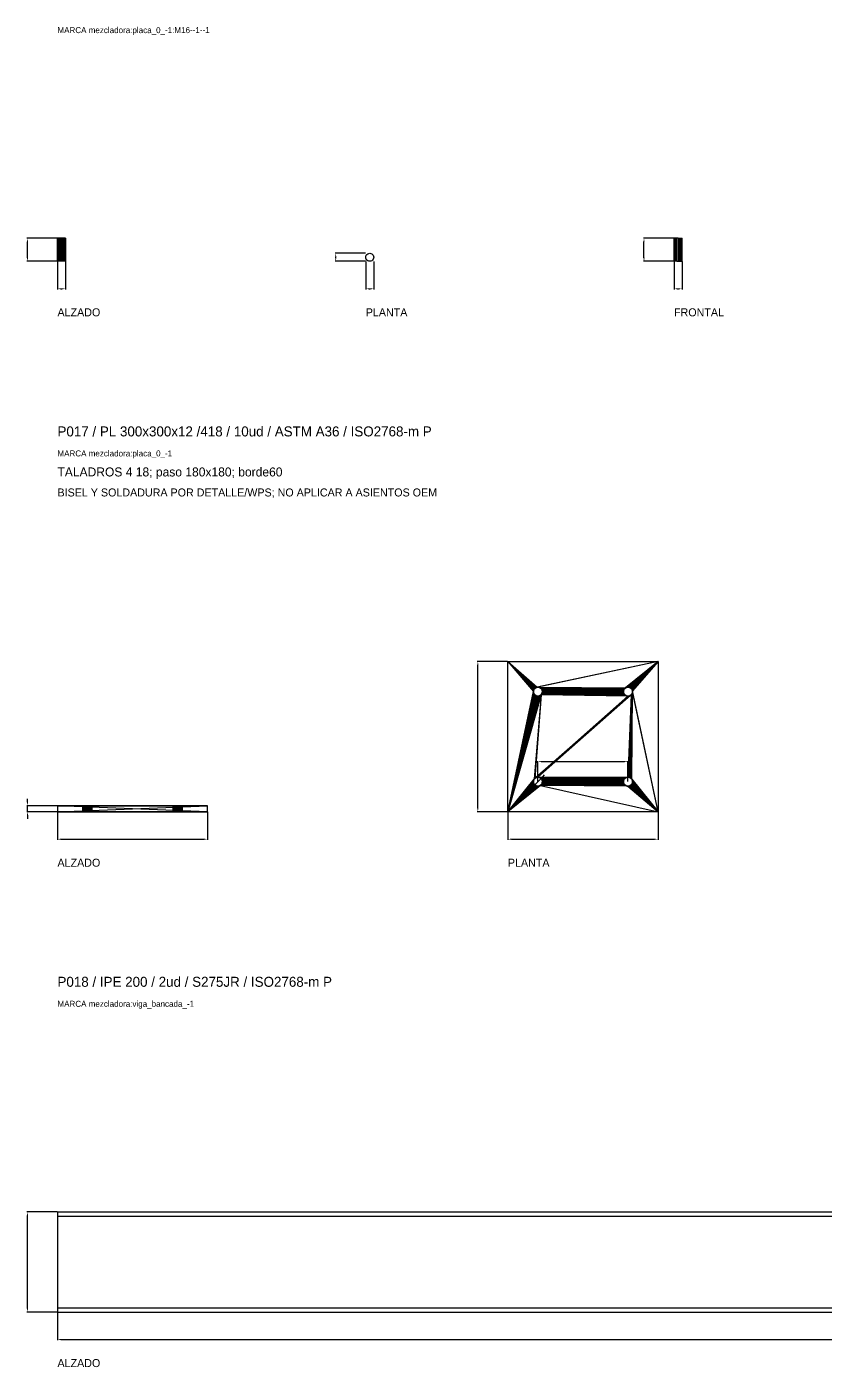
# Model space of a CAD drawing. Header units: millimetres. Extents: x -61 to 13940, y -87340 to 371.
# Drawn here: x -61 to 1534, y -23577 to -20898 of the extents above; entities that cross this region are included whole.
import ezdxf

# ---------------------------------------------------------------- set-up
doc = ezdxf.new("R2010")
doc.units = ezdxf.units.MM
for name, color, linetype in [('R18_COTAS_P', 1, 'Continuous'), ('R18_PIEZAS_P', 3, 'Continuous'), ('R18_TEXTOS', 7, 'Continuous')]:
    doc.layers.add(name, color=color, linetype=linetype)
doc.dimstyles.get("Standard").update_dxf_attribs({"dimtxt": 2.5, "dimasz": 2.5, "dimexe": 1.25, "dimexo": 0.625, "dimtad": 1, "dimcen": 2.5, "dimazin": 3, "dimtfac": 1, "dimtmove": 0, "dimatfit": 3, "dimarcsym": 0})

# ---------------------------------------------------------------- blocks, each defined once
blk = doc.blocks.new('*D95')
at = {"layer": 'Defpoints', "color": 0, "transparency": 16777216}
for p in [(0, -21367), (16, -21367), (16, -21422)]:
    blk.add_point(p, dxfattribs=at)
at = {"layer": 'R18_COTAS_P', "color": 0, "lineweight": -2, "transparency": 16777216}
for p, q in [((0, -21367.6), (0, -21423.2)), ((16, -21367.6), (16, -21423.2)), ((7, -21422), (9, -21422))]:
    blk.add_line(p, q, dxfattribs=at)
at = {"layer": 'R18_COTAS_P', "color": 0, "transparency": 16777216}
for points in [[(7, -21420.8), (7, -21423.1), (0, -21422)], [(9, -21420.8), (9, -21423.1), (16, -21422)]]:
    blk.add_solid(points, dxfattribs=at)
blk = doc.blocks.new('*D96')
at = {"layer": 'Defpoints', "color": 0, "transparency": 16777216}
for p in [(-60, -21321), (0, -21321), (0, -21367)]:
    blk.add_point(p, dxfattribs=at)
at = {"layer": 'R18_COTAS_P', "color": 0, "lineweight": -2, "transparency": 16777216}
for p, q in [((-0.6, -21321), (-61.3, -21321)), ((-60, -21360), (-60, -21328)), ((-0.6, -21367), (-61.3, -21367))]:
    blk.add_line(p, q, dxfattribs=at)
at = {"layer": 'R18_COTAS_P', "color": 0, "transparency": 16777216}
for points in [[(-61.2, -21328), (-58.8, -21328), (-60, -21321)], [(-61.2, -21360), (-58.8, -21360), (-60, -21367)]]:
    blk.add_solid(points, dxfattribs=at)
blk = doc.blocks.new('*D97')
at = {"layer": 'Defpoints', "color": 0, "transparency": 16777216}
for p in [(616, -21367), (632, -21367), (632, -21422)]:
    blk.add_point(p, dxfattribs=at)
at = {"layer": 'R18_COTAS_P', "color": 0, "lineweight": -2, "transparency": 16777216}
for p, q in [((616, -21367.6), (616, -21423.2)), ((632, -21367.6), (632, -21423.2)), ((623, -21422), (625, -21422))]:
    blk.add_line(p, q, dxfattribs=at)
at = {"layer": 'R18_COTAS_P', "color": 0, "transparency": 16777216}
for points in [[(623, -21420.8), (623, -21423.1), (616, -21422)], [(625, -21420.8), (625, -21423.1), (632, -21422)]]:
    blk.add_solid(points, dxfattribs=at)
blk = doc.blocks.new('*D98')
at = {"layer": 'Defpoints', "color": 0, "transparency": 16777216}
for p in [(556, -21351), (616, -21351), (616, -21367)]:
    blk.add_point(p, dxfattribs=at)
at = {"layer": 'R18_COTAS_P', "color": 0, "lineweight": -2, "transparency": 16777216}
for p, q in [((615.4, -21351), (554.8, -21351)), ((615.4, -21367), (554.8, -21367)), ((556, -21360), (556, -21358))]:
    blk.add_line(p, q, dxfattribs=at)
at = {"layer": 'R18_COTAS_P', "color": 0, "transparency": 16777216}
for points in [[(554.8, -21358), (557.2, -21358), (556, -21351)], [(554.8, -21360), (557.2, -21360), (556, -21367)]]:
    blk.add_solid(points, dxfattribs=at)
blk = doc.blocks.new('*D99')
at = {"layer": 'Defpoints', "color": 0, "transparency": 16777216}
for p in [(1232, -21367), (1248, -21367), (1248, -21422)]:
    blk.add_point(p, dxfattribs=at)
at = {"layer": 'R18_COTAS_P', "color": 0, "lineweight": -2, "transparency": 16777216}
for p, q in [((1232, -21367.6), (1232, -21423.2)), ((1248, -21367.6), (1248, -21423.2)), ((1239, -21422), (1241, -21422))]:
    blk.add_line(p, q, dxfattribs=at)
at = {"layer": 'R18_COTAS_P', "color": 0, "transparency": 16777216}
for points in [[(1239, -21420.8), (1239, -21423.1), (1232, -21422)], [(1241, -21420.8), (1241, -21423.1), (1248, -21422)]]:
    blk.add_solid(points, dxfattribs=at)
blk = doc.blocks.new('*D100')
at = {"layer": 'Defpoints', "color": 0, "transparency": 16777216}
for p in [(1172, -21321), (1232, -21321), (1232, -21367)]:
    blk.add_point(p, dxfattribs=at)
at = {"layer": 'R18_COTAS_P', "color": 0, "lineweight": -2, "transparency": 16777216}
for p, q in [((1231.4, -21321), (1170.8, -21321)), ((1172, -21360), (1172, -21328)), ((1231.4, -21367), (1170.8, -21367))]:
    blk.add_line(p, q, dxfattribs=at)
at = {"layer": 'R18_COTAS_P', "color": 0, "transparency": 16777216}
for points in [[(1170.8, -21328), (1173.2, -21328), (1172, -21321)], [(1170.8, -21360), (1173.2, -21360), (1172, -21367)]]:
    blk.add_solid(points, dxfattribs=at)
blk = doc.blocks.new('*D101')
at = {"layer": 'Defpoints', "color": 0, "transparency": 16777216}
for p in [(0, -22467), (300, -22467), (300, -22522)]:
    blk.add_point(p, dxfattribs=at)
at = {"layer": 'R18_COTAS_P', "color": 0, "lineweight": -2, "transparency": 16777216}
for p, q in [((0, -22467.6), (0, -22523.2)), ((300, -22467.6), (300, -22523.2)), ((7, -22522), (293, -22522))]:
    blk.add_line(p, q, dxfattribs=at)
at = {"layer": 'R18_COTAS_P', "color": 0, "transparency": 16777216}
for points in [[(7, -22520.8), (7, -22523.1), (0, -22522)], [(293, -22520.8), (293, -22523.1), (300, -22522)]]:
    blk.add_solid(points, dxfattribs=at)
blk = doc.blocks.new('*D102')
at = {"layer": 'Defpoints', "color": 0, "transparency": 16777216}
for p in [(-60, -22455), (0, -22455), (0, -22467)]:
    blk.add_point(p, dxfattribs=at)
at = {"layer": 'R18_COTAS_P', "color": 0, "lineweight": -2, "transparency": 16777216}
for p, q in [((-60, -22448), (-60, -22441)), ((-0.6, -22455), (-61.3, -22455)), ((-0.6, -22467), (-61.3, -22467)), ((-60, -22467), (-60, -22455)), ((-60, -22474), (-60, -22481))]:
    blk.add_line(p, q, dxfattribs=at)
at = {"layer": 'R18_COTAS_P', "color": 0, "transparency": 16777216}
for points in [[(-61.2, -22448), (-58.8, -22448), (-60, -22455)], [(-61.2, -22474), (-58.8, -22474), (-60, -22467)]]:
    blk.add_solid(points, dxfattribs=at)
blk = doc.blocks.new('*D103')
at = {"layer": 'Defpoints', "color": 0, "transparency": 16777216}
for p in [(900, -22467), (1200, -22467), (1200, -22522)]:
    blk.add_point(p, dxfattribs=at)
at = {"layer": 'R18_COTAS_P', "color": 0, "lineweight": -2, "transparency": 16777216}
for p, q in [((900, -22467.6), (900, -22523.2)), ((1200, -22467.6), (1200, -22523.2)), ((907, -22522), (1193, -22522))]:
    blk.add_line(p, q, dxfattribs=at)
at = {"layer": 'R18_COTAS_P', "color": 0, "transparency": 16777216}
for points in [[(907, -22520.8), (907, -22523.1), (900, -22522)], [(1193, -22520.8), (1193, -22523.1), (1200, -22522)]]:
    blk.add_solid(points, dxfattribs=at)
blk = doc.blocks.new('*D104')
at = {"layer": 'Defpoints', "color": 0, "transparency": 16777216}
for p in [(840, -22167), (900, -22167), (900, -22467)]:
    blk.add_point(p, dxfattribs=at)
at = {"layer": 'R18_COTAS_P', "color": 0, "lineweight": -2, "transparency": 16777216}
for p, q in [((899.4, -22167), (838.8, -22167)), ((840, -22460), (840, -22174)), ((899.4, -22467), (838.8, -22467))]:
    blk.add_line(p, q, dxfattribs=at)
at = {"layer": 'R18_COTAS_P', "color": 0, "transparency": 16777216}
for points in [[(838.8, -22174), (841.2, -22174), (840, -22167)], [(838.8, -22460), (841.2, -22460), (840, -22467)]]:
    blk.add_solid(points, dxfattribs=at)
blk = doc.blocks.new('*D107')
at = {"layer": 'Defpoints', "color": 0, "transparency": 16777216}
for p in [(953.6, -22413.3), (966.4, -22400.6)]:
    blk.add_point(p, dxfattribs=at)
at = {"layer": 'R18_COTAS_P', "color": 0, "lineweight": -2, "transparency": 16777216}
for p, q in [((969.9, -22397.1), (973.4, -22393.5)), ((946.6, -22420.4), (950.1, -22416.9)), ((966.4, -22400.6), (953.6, -22413.3))]:
    blk.add_line(p, q, dxfattribs=at)
at = {"layer": 'R18_COTAS_P', "color": 0, "transparency": 16777216}
for points in [[(949.5, -22416.3), (950.7, -22417.5), (953.6, -22413.3)], [(969.3, -22396.5), (970.5, -22397.7), (966.4, -22400.6)]]:
    blk.add_solid(points, dxfattribs=at)
blk = doc.blocks.new('*D108')
at = {"layer": 'Defpoints', "color": 0, "transparency": 16777216}
for p in [(1140, -22367), (960, -22407), (1140, -22407)]:
    blk.add_point(p, dxfattribs=at)
at = {"layer": 'R18_COTAS_P', "color": 0, "lineweight": -2, "transparency": 16777216}
for p, q in [((960, -22406.4), (960, -22365.7)), ((967, -22367), (1133, -22367)), ((1140, -22406.4), (1140, -22365.7))]:
    blk.add_line(p, q, dxfattribs=at)
at = {"layer": 'R18_COTAS_P', "color": 0, "transparency": 16777216}
for points in [[(967, -22365.8), (967, -22368.1), (960, -22367)], [(1133, -22365.8), (1133, -22368.1), (1140, -22367)]]:
    blk.add_solid(points, dxfattribs=at)
blk = doc.blocks.new('*D109')
at = {"layer": 'Defpoints', "color": 0, "transparency": 16777216}
for p in [(0, -23467), (6200, -23467), (6200, -23522)]:
    blk.add_point(p, dxfattribs=at)
at = {"layer": 'R18_COTAS_P', "color": 0, "lineweight": -2, "transparency": 16777216}
for p, q in [((0, -23467.6), (0, -23523.2)), ((6200, -23467.6), (6200, -23523.2)), ((7, -23522), (6193, -23522))]:
    blk.add_line(p, q, dxfattribs=at)
at = {"layer": 'R18_COTAS_P', "color": 0, "transparency": 16777216}
for points in [[(7, -23520.8), (7, -23523.1), (0, -23522)], [(6193, -23520.8), (6193, -23523.1), (6200, -23522)]]:
    blk.add_solid(points, dxfattribs=at)
blk = doc.blocks.new('*D110')
at = {"layer": 'Defpoints', "color": 0, "transparency": 16777216}
for p in [(-60, -23267), (0, -23267), (0, -23467)]:
    blk.add_point(p, dxfattribs=at)
at = {"layer": 'R18_COTAS_P', "color": 0, "lineweight": -2, "transparency": 16777216}
for p, q in [((-0.6, -23267), (-61.3, -23267)), ((-60, -23460), (-60, -23274)), ((-0.6, -23467), (-61.3, -23467))]:
    blk.add_line(p, q, dxfattribs=at)
at = {"layer": 'R18_COTAS_P', "color": 0, "transparency": 16777216}
for points in [[(-61.2, -23274), (-58.8, -23274), (-60, -23267)], [(-61.2, -23460), (-58.8, -23460), (-60, -23467)]]:
    blk.add_solid(points, dxfattribs=at)

msp = doc.modelspace()

# ---------------------------------------------------------------- linework, layer by layer
at = {"layer": 'R18_PIEZAS_P'}
for p, q in [((0.273, -21320.975), (0, -21320.975)), ((0, -21366.975), (0, -21320.975)), ((1.072, -21320.975), (0.273, -21320.975)), ((0.273, -21366.975), (0.273, -21320.975)), ((2.343, -21320.975), (1.072, -21320.975)), ((1.072, -21366.975), (1.072, -21320.975)), ((4, -21320.975), (2.343, -21320.975)), ((2.343, -21366.975), (2.343, -21320.975)), ((5.929, -21320.975), (4, -21320.975)), ((4, -21366.975), (4, -21320.975)), ((8, -21320.975), (5.929, -21320.975)), ((5.929, -21366.975), (5.929, -21320.975)), ((10.071, -21320.975), (8, -21320.975)), ((8, -21366.975), (8, -21320.975)), ((12, -21320.975), (10.071, -21320.975)), ((10.071, -21366.975), (10.071, -21320.975)), ((13.657, -21320.975), (12, -21320.975)), ((12, -21366.975), (12, -21320.975)), ((14.928, -21320.975), (13.657, -21320.975)), ((13.657, -21366.975), (13.657, -21320.975)), ((15.727, -21320.975), (14.928, -21320.975)), ((14.928, -21366.975), (14.928, -21320.975)), ((16, -21320.975), (15.727, -21320.975)), ((15.727, -21366.975), (15.727, -21320.975)), ((16, -21320.975), (16, -21366.975)), ((1232.273, -21320.975), (1232, -21320.975)), ((1232, -21366.975), (1232, -21320.975)), ((1233.072, -21320.975), (1232.273, -21320.975)), ((1232.273, -21366.975), (1232.273, -21320.975)), ((1234.343, -21320.975), (1233.072, -21320.975)), ((1233.072, -21366.975), (1233.072, -21320.975)), ((1236, -21320.975), (1234.343, -21320.975)), ((1234.343, -21366.975), (1234.343, -21320.975)), ((1237.929, -21320.975), (1236, -21320.975)), ((1236, -21366.975), (1236, -21320.975)), ((1240, -21320.975), (1237.929, -21320.975)), ((1237.929, -21366.975), (1237.929, -21320.975)), ((1240, -21320.975), (1242.071, -21320.975)), ((1240, -21320.975), (1240, -21366.975)), ((1242.071, -21320.975), (1244, -21320.975)), ((1242.071, -21366.975), (1242.071, -21320.975)), ((1244, -21320.975), (1245.657, -21320.975)), ((1244, -21366.975), (1244, -21320.975)), ((1245.657, -21320.975), (1246.928, -21320.975)), ((1245.657, -21366.975), (1245.657, -21320.975)), ((1246.928, -21320.975), (1247.727, -21320.975)), ((1246.928, -21366.975), (1246.928, -21320.975)), ((1247.727, -21320.975), (1248, -21320.975)), ((1247.727, -21366.975), (1247.727, -21320.975)), ((1248, -21366.975), (1248, -21320.975)), ((0.273, -21366.975), (0, -21366.975)), ((1.072, -21366.975), (0.273, -21366.975)), ((2.343, -21366.975), (1.072, -21366.975)), ((4, -21366.975), (2.343, -21366.975)), ((5.929, -21366.975), (4, -21366.975)), ((8, -21366.975), (5.929, -21366.975)), ((10.071, -21366.975), (8, -21366.975)), ((12, -21366.975), (10.071, -21366.975)), ((13.657, -21366.975), (12, -21366.975)), ((14.928, -21366.975), (13.657, -21366.975)), ((15.727, -21366.975), (14.928, -21366.975)), ((15.727, -21366.975), (16, -21366.975)), ((616, -21358.975), (616.273, -21356.904)), ((616.273, -21361.046), (616, -21358.975)), ((616.273, -21356.904), (617.072, -21354.975)), ((617.072, -21362.975), (616.273, -21361.046)), ((617.072, -21354.975), (618.343, -21353.318)), ((618.343, -21364.632), (617.072, -21362.975)), ((618.343, -21353.318), (620, -21352.047)), ((620, -21365.903), (618.343, -21364.632)), ((620, -21352.047), (621.929, -21351.248)), ((621.929, -21366.702), (620, -21365.903)), ((621.929, -21351.248), (624, -21350.975)), ((624, -21366.975), (621.929, -21366.702)), ((624, -21350.975), (626.071, -21351.248)), ((626.071, -21366.702), (624, -21366.975)), ((626.071, -21351.248), (628, -21352.047)), ((628, -21365.903), (626.071, -21366.702)), ((628, -21352.047), (629.657, -21353.318)), ((629.657, -21364.632), (628, -21365.903)), ((629.657, -21353.318), (630.928, -21354.975)), ((630.928, -21362.975), (629.657, -21364.632)), ((630.928, -21354.975), (631.727, -21356.904)), ((631.727, -21361.046), (630.928, -21362.975)), ((631.727, -21356.904), (632, -21358.975)), ((632, -21358.975), (631.727, -21361.046)), ((1232.273, -21366.975), (1232, -21366.975)), ((1233.072, -21366.975), (1232.273, -21366.975)), ((1234.343, -21366.975), (1233.072, -21366.975)), ((1236, -21366.975), (1234.343, -21366.975)), ((1237.929, -21366.975), (1236, -21366.975)), ((1237.929, -21366.975), (1240, -21366.975)), ((1240, -21366.975), (1242.071, -21366.975)), ((1242.071, -21366.975), (1244, -21366.975)), ((1244, -21366.975), (1245.657, -21366.975)), ((1245.657, -21366.975), (1246.928, -21366.975)), ((1246.928, -21366.975), (1247.727, -21366.975)), ((1247.727, -21366.975), (1248, -21366.975)), ((900, -22466.975), (900, -22166.975)), ((900, -22166.975), (951, -22226.975)), ((900, -22166.975), (951.173, -22225.219)), ((900, -22166.975), (951.685, -22223.531)), ((900, -22166.975), (952.517, -22221.975)), ((900, -22166.975), (953.636, -22220.611)), ((900, -22166.975), (955, -22219.492)), ((900, -22166.975), (956.556, -22218.66)), ((900, -22166.975), (958.244, -22218.148)), ((900, -22166.975), (1200, -22166.975)), ((1200, -22166.975), (958.244, -22218.148)), ((1200, -22166.975), (960, -22217.975)), ((1200, -22166.975), (1135, -22219.492)), ((1200, -22166.975), (1136.556, -22218.66)), ((1200, -22166.975), (1138.244, -22218.148)), ((1200, -22166.975), (1140, -22217.975)), ((1200, -22166.975), (1141.756, -22218.148)), ((1200, -22166.975), (1143.444, -22218.66)), ((1200, -22166.975), (1145, -22219.492)), ((1200, -22166.975), (1146.364, -22220.611)), ((1200, -22166.975), (1147.483, -22221.975)), ((1200, -22166.975), (1148.315, -22223.531)), ((1200, -22166.975), (1148.827, -22225.219)), ((1200, -22166.975), (1200, -22466.975)), ((900, -22466.975), (951, -22226.975)), ((951.173, -22228.731), (900, -22466.975)), ((951.685, -22230.419), (900, -22466.975)), ((952.517, -22231.975), (900, -22466.975)), ((953.636, -22233.339), (900, -22466.975)), ((966.364, -22233.339), (900, -22466.975)), ((955, -22234.458), (900, -22466.975)), ((965, -22234.458), (900, -22466.975)), ((951.173, -22225.219), (951, -22226.975)), ((951, -22226.975), (951.173, -22228.731)), ((951.685, -22223.531), (951.173, -22225.219)), ((951.173, -22228.731), (951.685, -22230.419)), ((952.517, -22221.975), (951.685, -22223.531)), ((951.685, -22230.419), (952.517, -22231.975)), ((953.636, -22220.611), (952.517, -22221.975)), ((952.517, -22231.975), (953.636, -22233.339)), ((966.364, -22233.339), (952.517, -22401.975)), ((955, -22219.492), (953.636, -22220.611)), ((953.636, -22233.339), (955, -22234.458)), ((966.364, -22233.339), (953.636, -22400.611)), ((1146.364, -22233.339), (953.636, -22400.611)), ((1145, -22234.458), (953.636, -22400.611)), ((956.556, -22218.66), (955, -22219.492)), ((1146.364, -22233.339), (955, -22399.492)), ((955, -22234.458), (956.556, -22235.29)), ((958.244, -22218.148), (956.556, -22218.66)), ((1146.364, -22233.339), (956.556, -22398.66)), ((960, -22217.975), (958.244, -22218.148)), ((1146.364, -22233.339), (958.244, -22398.148)), ((961.756, -22218.148), (960, -22217.975)), ((960, -22217.975), (1131.173, -22225.219)), ((960, -22217.975), (1131.685, -22223.531)), ((960, -22217.975), (1132.517, -22221.975)), ((960, -22217.975), (1133.636, -22220.611)), ((960, -22217.975), (1135, -22219.492)), ((1146.364, -22233.339), (960, -22397.975)), ((963.444, -22218.66), (961.756, -22218.148)), ((961.756, -22218.148), (1131.173, -22225.219)), ((965, -22219.492), (963.444, -22218.66)), ((963.444, -22218.66), (1131.173, -22225.219)), ((963.444, -22235.29), (965, -22234.458)), ((966.364, -22220.611), (965, -22219.492)), ((965, -22219.492), (1131.173, -22225.219)), ((965, -22234.458), (966.364, -22233.339)), ((967.483, -22221.975), (966.364, -22220.611)), ((966.364, -22220.611), (1131.173, -22225.219)), ((966.364, -22233.339), (967.483, -22231.975)), ((1140, -22235.975), (966.364, -22233.339)), ((968.315, -22223.531), (967.483, -22221.975)), ((967.483, -22221.975), (1131.173, -22225.219)), ((967.483, -22231.975), (968.315, -22230.419)), ((1140, -22235.975), (967.483, -22231.975)), ((968.827, -22225.219), (968.315, -22223.531)), ((968.315, -22223.531), (1131.173, -22225.219)), ((968.315, -22230.419), (968.827, -22228.731)), ((1140, -22235.975), (968.315, -22230.419)), ((969, -22226.975), (968.827, -22225.219)), ((968.827, -22225.219), (1131.173, -22225.219)), ((968.827, -22228.731), (969, -22226.975)), ((1140, -22235.975), (968.827, -22228.731)), ((969, -22226.975), (1131.173, -22225.219)), ((1131, -22226.975), (969, -22226.975)), ((1131.173, -22228.731), (969, -22226.975)), ((1131.685, -22230.419), (969, -22226.975)), ((1132.517, -22231.975), (969, -22226.975)), ((1133.636, -22233.339), (969, -22226.975)), ((1135, -22234.458), (969, -22226.975)), ((1136.556, -22235.29), (969, -22226.975)), ((1138.244, -22235.802), (969, -22226.975)), ((1140, -22235.975), (969, -22226.975)), ((1131.173, -22225.219), (1131, -22226.975)), ((1131, -22226.975), (1131.173, -22228.731)), ((1131.685, -22223.531), (1131.173, -22225.219)), ((1131.173, -22228.731), (1131.685, -22230.419)), ((1132.517, -22221.975), (1131.685, -22223.531)), ((1131.685, -22230.419), (1132.517, -22231.975)), ((1133.636, -22220.611), (1132.517, -22221.975)), ((1132.517, -22231.975), (1133.636, -22233.339)), ((1135, -22219.492), (1133.636, -22220.611)), ((1133.636, -22233.339), (1135, -22234.458)), ((1136.556, -22218.66), (1135, -22219.492)), ((1135, -22234.458), (1136.556, -22235.29)), ((1138.244, -22218.148), (1136.556, -22218.66)), ((1140, -22217.975), (1138.244, -22218.148)), ((1141.756, -22218.148), (1140, -22217.975)), ((1149, -22226.975), (1140, -22397.975)), ((1148.827, -22228.731), (1140, -22397.975)), ((1148.315, -22230.419), (1140, -22397.975)), ((1147.483, -22231.975), (1140, -22397.975)), ((1146.364, -22233.339), (1140, -22397.975)), ((1143.444, -22218.66), (1141.756, -22218.148)), ((1149, -22226.975), (1141.756, -22398.148)), ((1145, -22219.492), (1143.444, -22218.66)), ((1143.444, -22398.66), (1149, -22226.975)), ((1143.444, -22235.29), (1145, -22234.458)), ((1146.364, -22220.611), (1145, -22219.492)), ((1145, -22399.492), (1149, -22226.975)), ((1145, -22234.458), (1146.364, -22233.339)), ((1147.483, -22221.975), (1146.364, -22220.611)), ((1146.364, -22400.611), (1149, -22226.975)), ((1146.364, -22233.339), (1147.483, -22231.975)), ((1148.315, -22223.531), (1147.483, -22221.975)), ((1147.483, -22401.975), (1149, -22226.975)), ((1147.483, -22231.975), (1148.315, -22230.419)), ((1148.827, -22225.219), (1148.315, -22223.531)), ((1148.315, -22230.419), (1148.827, -22228.731)), ((1200, -22466.975), (1148.827, -22225.219)), ((1149, -22226.975), (1148.827, -22225.219)), ((1148.827, -22228.731), (1149, -22226.975)), ((1200, -22466.975), (1149, -22226.975)), ((956.556, -22235.29), (900, -22466.975)), ((963.444, -22235.29), (900, -22466.975)), ((958.244, -22235.802), (900, -22466.975)), ((961.756, -22235.802), (900, -22466.975)), ((960, -22235.975), (900, -22466.975)), ((1143.444, -22235.29), (953.636, -22400.611)), ((1141.756, -22235.802), (953.636, -22400.611)), ((1140, -22235.975), (953.636, -22400.611)), ((956.556, -22235.29), (958.244, -22235.802)), ((958.244, -22235.802), (960, -22235.975)), ((960, -22235.975), (961.756, -22235.802)), ((961.756, -22235.802), (963.444, -22235.29)), ((1136.556, -22235.29), (1138.244, -22235.802)), ((1138.244, -22235.802), (1140, -22235.975)), ((1140, -22235.975), (1141.756, -22235.802)), ((1141.756, -22235.802), (1143.444, -22235.29)), ((900, -22466.975), (952.517, -22401.975)), ((900, -22466.975), (951.685, -22403.531)), ((900, -22466.975), (951.173, -22405.219)), ((951, -22406.975), (900, -22466.975)), ((951.173, -22408.731), (900, -22466.975)), ((951.685, -22410.419), (900, -22466.975)), ((952.517, -22411.975), (900, -22466.975)), ((953.636, -22413.339), (900, -22466.975)), ((955, -22414.458), (900, -22466.975)), ((965, -22414.458), (900, -22466.975)), ((956.556, -22415.29), (900, -22466.975)), ((963.444, -22415.29), (900, -22466.975)), ((958.244, -22415.802), (900, -22466.975)), ((961.756, -22415.802), (900, -22466.975)), ((960, -22415.975), (900, -22466.975)), ((951.173, -22405.219), (951, -22406.975)), ((951, -22406.975), (951.173, -22408.731)), ((951.685, -22403.531), (951.173, -22405.219)), ((951.173, -22408.731), (951.685, -22410.419)), ((952.517, -22401.975), (951.685, -22403.531)), ((951.685, -22410.419), (952.517, -22411.975)), ((953.636, -22400.611), (952.517, -22401.975)), ((952.517, -22411.975), (953.636, -22413.339)), ((955, -22399.492), (953.636, -22400.611)), ((953.636, -22413.339), (955, -22414.458)), ((956.556, -22398.66), (955, -22399.492)), ((955, -22414.458), (956.556, -22415.29)), ((958.244, -22398.148), (956.556, -22398.66)), ((956.556, -22415.29), (958.244, -22415.802)), ((960, -22397.975), (958.244, -22398.148)), ((958.244, -22415.802), (960, -22415.975)), ((961.756, -22398.148), (960, -22397.975)), ((960, -22397.975), (1131, -22406.975)), ((960, -22397.975), (1131.173, -22405.219)), ((960, -22397.975), (1131.685, -22403.531)), ((960, -22397.975), (1132.517, -22401.975)), ((960, -22397.975), (1133.636, -22400.611)), ((960, -22397.975), (1135, -22399.492)), ((960, -22397.975), (1136.556, -22398.66)), ((960, -22397.975), (1138.244, -22398.148)), ((960, -22397.975), (1140, -22397.975)), ((960, -22415.975), (961.756, -22415.802)), ((963.444, -22398.66), (961.756, -22398.148)), ((961.756, -22398.148), (1131, -22406.975)), ((961.756, -22415.802), (963.444, -22415.29)), ((965, -22399.492), (963.444, -22398.66)), ((963.444, -22398.66), (1131, -22406.975)), ((963.444, -22415.29), (965, -22414.458)), ((966.364, -22400.611), (965, -22399.492)), ((965, -22399.492), (1131, -22406.975)), ((965, -22414.458), (966.364, -22413.339)), ((965, -22414.458), (1200, -22466.975)), ((1140, -22415.975), (965, -22414.458)), ((967.483, -22401.975), (966.364, -22400.611)), ((966.364, -22400.611), (1131, -22406.975)), ((966.364, -22413.339), (967.483, -22411.975)), ((1140, -22415.975), (966.364, -22413.339)), ((968.315, -22403.531), (967.483, -22401.975)), ((967.483, -22401.975), (1131, -22406.975)), ((967.483, -22411.975), (968.315, -22410.419)), ((1140, -22415.975), (967.483, -22411.975)), ((968.827, -22405.219), (968.315, -22403.531)), ((968.315, -22403.531), (1131, -22406.975)), ((968.315, -22410.419), (968.827, -22408.731)), ((1140, -22415.975), (968.315, -22410.419)), ((969, -22406.975), (968.827, -22405.219)), ((968.827, -22405.219), (1131, -22406.975)), ((968.827, -22408.731), (969, -22406.975)), ((1140, -22415.975), (968.827, -22408.731)), ((1131, -22406.975), (969, -22406.975)), ((1131.173, -22408.731), (969, -22406.975)), ((1131.685, -22410.419), (969, -22406.975)), ((1132.517, -22411.975), (969, -22406.975)), ((1133.636, -22413.339), (969, -22406.975)), ((1135, -22414.458), (969, -22406.975)), ((1136.556, -22415.29), (969, -22406.975)), ((1138.244, -22415.802), (969, -22406.975)), ((1140, -22415.975), (969, -22406.975)), ((1131.173, -22405.219), (1131, -22406.975)), ((1131, -22406.975), (1131.173, -22408.731)), ((1131.685, -22403.531), (1131.173, -22405.219)), ((1131.173, -22408.731), (1131.685, -22410.419)), ((1132.517, -22401.975), (1131.685, -22403.531)), ((1131.685, -22410.419), (1132.517, -22411.975)), ((1133.636, -22400.611), (1132.517, -22401.975)), ((1132.517, -22411.975), (1133.636, -22413.339)), ((1135, -22399.492), (1133.636, -22400.611)), ((1133.636, -22413.339), (1135, -22414.458)), ((1136.556, -22398.66), (1135, -22399.492)), ((1135, -22414.458), (1136.556, -22415.29)), ((1138.244, -22398.148), (1136.556, -22398.66)), ((1136.556, -22415.29), (1138.244, -22415.802)), ((1140, -22397.975), (1138.244, -22398.148)), ((1138.244, -22415.802), (1140, -22415.975)), ((1141.756, -22398.148), (1140, -22397.975)), ((1140, -22415.975), (1141.756, -22415.802)), ((1140, -22415.975), (1200, -22466.975)), ((1143.444, -22398.66), (1141.756, -22398.148)), ((1141.756, -22415.802), (1143.444, -22415.29)), ((1141.756, -22415.802), (1200, -22466.975)), ((1145, -22399.492), (1143.444, -22398.66)), ((1143.444, -22415.29), (1145, -22414.458)), ((1143.444, -22415.29), (1200, -22466.975)), ((1146.364, -22400.611), (1145, -22399.492)), ((1145, -22414.458), (1146.364, -22413.339)), ((1145, -22414.458), (1200, -22466.975)), ((1147.483, -22401.975), (1146.364, -22400.611)), ((1146.364, -22413.339), (1147.483, -22411.975)), ((1146.364, -22413.339), (1200, -22466.975)), ((1148.315, -22403.531), (1147.483, -22401.975)), ((1147.483, -22401.975), (1200, -22466.975)), ((1147.483, -22411.975), (1148.315, -22410.419)), ((1147.483, -22411.975), (1200, -22466.975)), ((1148.827, -22405.219), (1148.315, -22403.531)), ((1148.315, -22403.531), (1200, -22466.975)), ((1148.315, -22410.419), (1148.827, -22408.731)), ((1148.315, -22410.419), (1200, -22466.975)), ((1149, -22406.975), (1148.827, -22405.219)), ((1148.827, -22405.219), (1200, -22466.975)), ((1148.827, -22408.731), (1149, -22406.975)), ((1148.827, -22408.731), (1200, -22466.975)), ((1149, -22406.975), (1200, -22466.975)), ((51, -22454.975), (0, -22454.975)), ((0, -22454.975), (51.173, -22454.975)), ((0, -22454.975), (51.685, -22454.975)), ((0, -22454.975), (52.517, -22454.975)), ((0, -22454.975), (53.636, -22454.975)), ((0, -22454.975), (55, -22454.975)), ((0, -22454.975), (56.556, -22454.975)), ((0, -22454.975), (58.244, -22454.975)), ((0, -22454.975), (60, -22454.975)), ((0, -22454.975), (61.756, -22454.975)), ((300, -22454.975), (0, -22454.975)), ((0, -22454.975), (63.444, -22454.975)), ((0, -22454.975), (65, -22454.975)), ((0, -22454.975), (66.364, -22454.975)), ((300, -22466.975), (0, -22454.975)), ((0, -22454.975), (0, -22466.975)), ((0, -22466.975), (300, -22454.975)), ((0, -22466.975), (51, -22466.975)), ((51.173, -22466.975), (0, -22466.975)), ((51.685, -22466.975), (0, -22466.975)), ((52.517, -22466.975), (0, -22466.975)), ((53.636, -22466.975), (0, -22466.975)), ((55, -22466.975), (0, -22466.975)), ((56.556, -22466.975), (0, -22466.975)), ((58.244, -22466.975), (0, -22466.975)), ((60, -22466.975), (0, -22466.975)), ((61.756, -22466.975), (0, -22466.975)), ((0, -22466.975), (300, -22466.975)), ((63.444, -22466.975), (0, -22466.975)), ((65, -22466.975), (0, -22466.975)), ((66.364, -22466.975), (0, -22466.975)), ((51.173, -22454.975), (51, -22454.975)), ((51, -22466.975), (51.173, -22454.975)), ((51, -22466.975), (51, -22454.975)), ((51.173, -22466.975), (51, -22454.975)), ((51, -22466.975), (51.173, -22466.975)), ((51.685, -22454.975), (51.173, -22454.975)), ((51.173, -22466.975), (51.685, -22454.975)), ((51.173, -22466.975), (51.173, -22454.975)), ((51.685, -22466.975), (51.173, -22454.975)), ((51.173, -22466.975), (51.685, -22466.975)), ((52.517, -22454.975), (51.685, -22454.975)), ((51.685, -22466.975), (52.517, -22454.975)), ((51.685, -22466.975), (51.685, -22454.975)), ((52.517, -22466.975), (51.685, -22454.975)), ((51.685, -22466.975), (52.517, -22466.975)), ((53.636, -22454.975), (52.517, -22454.975)), ((52.517, -22454.975), (66.364, -22454.975)), ((52.517, -22466.975), (53.636, -22454.975)), ((52.517, -22466.975), (52.517, -22454.975)), ((53.636, -22466.975), (52.517, -22454.975)), ((52.517, -22466.975), (53.636, -22466.975)), ((66.364, -22466.975), (52.517, -22466.975)), ((55, -22454.975), (53.636, -22454.975)), ((53.636, -22454.975), (66.364, -22454.975)), ((53.636, -22454.975), (240, -22454.975)), ((53.636, -22454.975), (241.756, -22454.975)), ((53.636, -22454.975), (243.444, -22454.975)), ((53.636, -22454.975), (245, -22454.975)), ((53.636, -22454.975), (246.364, -22454.975)), ((53.636, -22466.975), (55, -22454.975)), ((53.636, -22466.975), (53.636, -22454.975)), ((55, -22466.975), (53.636, -22454.975)), ((53.636, -22466.975), (55, -22466.975)), ((66.364, -22466.975), (53.636, -22466.975)), ((240, -22466.975), (53.636, -22466.975)), ((241.756, -22466.975), (53.636, -22466.975)), ((243.444, -22466.975), (53.636, -22466.975)), ((245, -22466.975), (53.636, -22466.975)), ((246.364, -22466.975), (53.636, -22466.975)), ((56.556, -22454.975), (55, -22454.975)), ((55, -22454.975), (246.364, -22454.975)), ((55, -22466.975), (56.556, -22454.975)), ((55, -22466.975), (55, -22454.975)), ((56.556, -22466.975), (55, -22454.975)), ((55, -22466.975), (56.556, -22466.975)), ((246.364, -22466.975), (55, -22466.975)), ((58.244, -22454.975), (56.556, -22454.975)), ((56.556, -22454.975), (246.364, -22454.975)), ((56.556, -22466.975), (58.244, -22454.975)), ((56.556, -22466.975), (56.556, -22454.975)), ((58.244, -22466.975), (56.556, -22454.975)), ((56.556, -22466.975), (58.244, -22466.975)), ((246.364, -22466.975), (56.556, -22466.975)), ((60, -22454.975), (58.244, -22454.975)), ((58.244, -22454.975), (300, -22454.975)), ((58.244, -22454.975), (246.364, -22454.975)), ((58.244, -22466.975), (60, -22454.975)), ((58.244, -22466.975), (58.244, -22454.975)), ((60, -22466.975), (58.244, -22454.975)), ((58.244, -22466.975), (60, -22466.975)), ((300, -22466.975), (58.244, -22466.975)), ((246.364, -22466.975), (58.244, -22466.975)), ((60, -22454.975), (61.756, -22454.975)), ((231, -22454.975), (60, -22454.975)), ((231.173, -22454.975), (60, -22454.975)), ((231.685, -22454.975), (60, -22454.975)), ((60, -22454.975), (300, -22454.975)), ((232.517, -22454.975), (60, -22454.975)), ((233.636, -22454.975), (60, -22454.975)), ((235, -22454.975), (60, -22454.975)), ((236.556, -22454.975), (60, -22454.975)), ((238.244, -22454.975), (60, -22454.975)), ((240, -22454.975), (60, -22454.975)), ((60, -22454.975), (246.364, -22454.975)), ((60, -22466.975), (61.756, -22454.975)), ((60, -22466.975), (60, -22454.975)), ((61.756, -22466.975), (60, -22454.975)), ((61.756, -22466.975), (60, -22466.975)), ((60, -22466.975), (231, -22466.975)), ((60, -22466.975), (231.173, -22466.975)), ((60, -22466.975), (231.685, -22466.975)), ((300, -22466.975), (60, -22466.975)), ((60, -22466.975), (232.517, -22466.975)), ((60, -22466.975), (233.636, -22466.975)), ((60, -22466.975), (235, -22466.975)), ((60, -22466.975), (236.556, -22466.975)), ((60, -22466.975), (238.244, -22466.975)), ((60, -22466.975), (240, -22466.975)), ((246.364, -22466.975), (60, -22466.975)), ((61.756, -22454.975), (63.444, -22454.975)), ((231, -22454.975), (61.756, -22454.975)), ((231.173, -22454.975), (61.756, -22454.975)), ((61.756, -22466.975), (63.444, -22454.975)), ((61.756, -22466.975), (61.756, -22454.975)), ((63.444, -22466.975), (61.756, -22454.975)), ((63.444, -22466.975), (61.756, -22466.975)), ((61.756, -22466.975), (231, -22466.975)), ((61.756, -22466.975), (231.173, -22466.975)), ((63.444, -22454.975), (65, -22454.975)), ((231, -22454.975), (63.444, -22454.975)), ((231.173, -22454.975), (63.444, -22454.975)), ((63.444, -22466.975), (65, -22454.975)), ((63.444, -22466.975), (63.444, -22454.975)), ((65, -22466.975), (63.444, -22454.975)), ((65, -22466.975), (63.444, -22466.975)), ((63.444, -22466.975), (231, -22466.975)), ((63.444, -22466.975), (231.173, -22466.975)), ((65, -22454.975), (66.364, -22454.975)), ((231, -22454.975), (65, -22454.975)), ((231.173, -22454.975), (65, -22454.975)), ((300, -22454.975), (65, -22454.975)), ((65, -22454.975), (240, -22454.975)), ((65, -22466.975), (66.364, -22454.975)), ((65, -22466.975), (65, -22454.975)), ((66.364, -22466.975), (65, -22454.975)), ((66.364, -22466.975), (65, -22466.975)), ((65, -22466.975), (231, -22466.975)), ((65, -22466.975), (231.173, -22466.975)), ((65, -22466.975), (300, -22466.975)), ((240, -22466.975), (65, -22466.975)), ((66.364, -22454.975), (67.483, -22454.975)), ((231, -22454.975), (66.364, -22454.975)), ((231.173, -22454.975), (66.364, -22454.975)), ((66.364, -22454.975), (240, -22454.975)), ((66.364, -22466.975), (67.483, -22454.975)), ((66.364, -22466.975), (66.364, -22454.975)), ((67.483, -22466.975), (66.364, -22454.975)), ((67.483, -22466.975), (66.364, -22466.975)), ((66.364, -22466.975), (231, -22466.975)), ((66.364, -22466.975), (231.173, -22466.975)), ((240, -22466.975), (66.364, -22466.975)), ((67.483, -22454.975), (68.315, -22454.975)), ((231, -22454.975), (67.483, -22454.975)), ((231.173, -22454.975), (67.483, -22454.975)), ((67.483, -22454.975), (240, -22454.975)), ((67.483, -22466.975), (68.315, -22454.975)), ((67.483, -22466.975), (67.483, -22454.975)), ((68.315, -22466.975), (67.483, -22454.975)), ((68.315, -22466.975), (67.483, -22466.975)), ((67.483, -22466.975), (231, -22466.975)), ((67.483, -22466.975), (231.173, -22466.975)), ((240, -22466.975), (67.483, -22466.975)), ((68.315, -22454.975), (68.827, -22454.975)), ((231, -22454.975), (68.315, -22454.975)), ((231.173, -22454.975), (68.315, -22454.975)), ((68.315, -22454.975), (240, -22454.975)), ((68.315, -22466.975), (68.827, -22454.975)), ((68.315, -22466.975), (68.315, -22454.975)), ((68.827, -22466.975), (68.315, -22454.975)), ((68.827, -22466.975), (68.315, -22466.975)), ((68.315, -22466.975), (231, -22466.975)), ((68.315, -22466.975), (231.173, -22466.975)), ((240, -22466.975), (68.315, -22466.975)), ((68.827, -22454.975), (69, -22454.975)), ((231, -22454.975), (68.827, -22454.975)), ((231.173, -22454.975), (68.827, -22454.975)), ((68.827, -22454.975), (240, -22454.975)), ((68.827, -22466.975), (69, -22454.975)), ((68.827, -22466.975), (68.827, -22454.975)), ((69, -22466.975), (68.827, -22454.975)), ((69, -22466.975), (68.827, -22466.975)), ((68.827, -22466.975), (231, -22466.975)), ((68.827, -22466.975), (231.173, -22466.975)), ((240, -22466.975), (68.827, -22466.975)), ((69, -22454.975), (231, -22454.975)), ((231.173, -22454.975), (69, -22454.975)), ((69, -22454.975), (231.685, -22454.975)), ((69, -22454.975), (232.517, -22454.975)), ((69, -22454.975), (233.636, -22454.975)), ((69, -22454.975), (235, -22454.975)), ((69, -22454.975), (236.556, -22454.975)), ((69, -22454.975), (238.244, -22454.975)), ((69, -22454.975), (240, -22454.975)), ((69, -22454.975), (69, -22466.975)), ((231, -22466.975), (69, -22466.975)), ((69, -22466.975), (231.173, -22466.975)), ((231.685, -22466.975), (69, -22466.975)), ((232.517, -22466.975), (69, -22466.975)), ((233.636, -22466.975), (69, -22466.975)), ((235, -22466.975), (69, -22466.975)), ((236.556, -22466.975), (69, -22466.975)), ((238.244, -22466.975), (69, -22466.975)), ((240, -22466.975), (69, -22466.975)), ((231, -22454.975), (231.173, -22454.975)), ((231, -22466.975), (231.173, -22454.975)), ((231, -22466.975), (231, -22454.975)), ((231.173, -22466.975), (231, -22454.975)), ((231.173, -22466.975), (231, -22466.975)), ((231.685, -22454.975), (231.173, -22454.975)), ((231.173, -22466.975), (231.685, -22454.975)), ((231.173, -22466.975), (231.173, -22454.975)), ((231.685, -22466.975), (231.173, -22454.975)), ((231.173, -22466.975), (231.685, -22466.975)), ((232.517, -22454.975), (231.685, -22454.975)), ((231.685, -22466.975), (232.517, -22454.975)), ((231.685, -22466.975), (231.685, -22454.975)), ((232.517, -22466.975), (231.685, -22454.975)), ((231.685, -22466.975), (232.517, -22466.975)), ((233.636, -22454.975), (232.517, -22454.975)), ((232.517, -22466.975), (233.636, -22454.975)), ((232.517, -22466.975), (232.517, -22454.975)), ((233.636, -22466.975), (232.517, -22454.975)), ((232.517, -22466.975), (233.636, -22466.975)), ((235, -22454.975), (233.636, -22454.975)), ((233.636, -22466.975), (235, -22454.975)), ((233.636, -22466.975), (233.636, -22454.975)), ((235, -22466.975), (233.636, -22454.975)), ((233.636, -22466.975), (235, -22466.975)), ((236.556, -22454.975), (235, -22454.975)), ((235, -22454.975), (300, -22454.975)), ((235, -22466.975), (236.556, -22454.975)), ((235, -22466.975), (235, -22454.975)), ((236.556, -22466.975), (235, -22454.975)), ((235, -22466.975), (236.556, -22466.975)), ((300, -22466.975), (235, -22466.975)), ((238.244, -22454.975), (236.556, -22454.975)), ((236.556, -22454.975), (300, -22454.975)), ((236.556, -22466.975), (238.244, -22454.975)), ((236.556, -22466.975), (236.556, -22454.975)), ((238.244, -22466.975), (236.556, -22454.975)), ((236.556, -22466.975), (238.244, -22466.975)), ((300, -22466.975), (236.556, -22466.975)), ((240, -22454.975), (238.244, -22454.975)), ((238.244, -22454.975), (300, -22454.975)), ((238.244, -22466.975), (240, -22454.975)), ((238.244, -22466.975), (238.244, -22454.975)), ((240, -22466.975), (238.244, -22454.975)), ((238.244, -22466.975), (240, -22466.975)), ((300, -22466.975), (238.244, -22466.975)), ((300, -22454.975), (240, -22454.975)), ((241.756, -22454.975), (240, -22454.975)), ((240, -22454.975), (246.364, -22454.975)), ((240, -22454.975), (247.483, -22454.975)), ((240, -22454.975), (248.315, -22454.975)), ((240, -22454.975), (248.827, -22454.975)), ((240, -22454.975), (249, -22454.975)), ((240, -22466.975), (241.756, -22454.975)), ((240, -22466.975), (240, -22454.975)), ((241.756, -22466.975), (240, -22454.975)), ((240, -22466.975), (300, -22466.975)), ((240, -22466.975), (241.756, -22466.975)), ((246.364, -22466.975), (240, -22466.975)), ((247.483, -22466.975), (240, -22466.975)), ((248.315, -22466.975), (240, -22466.975)), ((248.827, -22466.975), (240, -22466.975)), ((249, -22466.975), (240, -22466.975)), ((300, -22454.975), (241.756, -22454.975)), ((243.444, -22454.975), (241.756, -22454.975)), ((241.756, -22454.975), (249, -22454.975)), ((241.756, -22466.975), (243.444, -22454.975)), ((241.756, -22466.975), (241.756, -22454.975)), ((243.444, -22466.975), (241.756, -22454.975)), ((241.756, -22466.975), (300, -22466.975)), ((241.756, -22466.975), (243.444, -22466.975)), ((249, -22466.975), (241.756, -22466.975)), ((300, -22454.975), (243.444, -22454.975)), ((245, -22454.975), (243.444, -22454.975)), ((249, -22454.975), (243.444, -22454.975)), ((243.444, -22466.975), (245, -22454.975)), ((243.444, -22466.975), (243.444, -22454.975)), ((245, -22466.975), (243.444, -22454.975)), ((243.444, -22466.975), (300, -22466.975)), ((243.444, -22466.975), (245, -22466.975)), ((243.444, -22466.975), (249, -22466.975)), ((300, -22454.975), (245, -22454.975)), ((246.364, -22454.975), (245, -22454.975)), ((249, -22454.975), (245, -22454.975)), ((245, -22466.975), (246.364, -22454.975)), ((245, -22466.975), (245, -22454.975)), ((246.364, -22466.975), (245, -22454.975)), ((245, -22466.975), (300, -22466.975)), ((245, -22466.975), (246.364, -22466.975)), ((245, -22466.975), (249, -22466.975)), ((300, -22454.975), (246.364, -22454.975)), ((247.483, -22454.975), (246.364, -22454.975)), ((249, -22454.975), (246.364, -22454.975)), ((246.364, -22466.975), (247.483, -22454.975)), ((246.364, -22466.975), (246.364, -22454.975)), ((247.483, -22466.975), (246.364, -22454.975)), ((246.364, -22466.975), (300, -22466.975)), ((246.364, -22466.975), (247.483, -22466.975)), ((246.364, -22466.975), (249, -22466.975)), ((300, -22454.975), (247.483, -22454.975)), ((248.315, -22454.975), (247.483, -22454.975)), ((249, -22454.975), (247.483, -22454.975)), ((247.483, -22466.975), (248.315, -22454.975)), ((247.483, -22466.975), (247.483, -22454.975)), ((248.315, -22466.975), (247.483, -22454.975)), ((247.483, -22466.975), (300, -22466.975)), ((247.483, -22466.975), (248.315, -22466.975)), ((247.483, -22466.975), (249, -22466.975)), ((300, -22454.975), (248.315, -22454.975)), ((248.827, -22454.975), (248.315, -22454.975)), ((248.315, -22466.975), (248.827, -22454.975)), ((248.315, -22466.975), (248.315, -22454.975)), ((248.827, -22466.975), (248.315, -22454.975)), ((248.315, -22466.975), (300, -22466.975)), ((248.315, -22466.975), (248.827, -22466.975)), ((300, -22454.975), (248.827, -22454.975)), ((249, -22454.975), (248.827, -22454.975)), ((248.827, -22466.975), (249, -22454.975)), ((248.827, -22466.975), (248.827, -22454.975)), ((249, -22466.975), (248.827, -22454.975)), ((248.827, -22466.975), (300, -22466.975)), ((248.827, -22466.975), (249, -22466.975)), ((300, -22454.975), (249, -22454.975)), ((249, -22454.975), (249, -22466.975)), ((249, -22466.975), (300, -22466.975)), ((300, -22466.975), (300, -22454.975)), ((1200, -22466.975), (900, -22466.975)), ((0, -23266.975), (6200, -23266.975)), ((0, -23266.975), (0, -23275.475)), ((0, -23275.475), (6200, -23275.475)), ((0, -23275.475), (0, -23458.475)), ((0, -23458.475), (6200, -23458.475)), ((0, -23458.475), (0, -23466.975)), ((0, -23466.975), (6200, -23466.975))]:
    msp.add_line(p, q, dxfattribs=at)
for centre in [(960, -22226.975), (1140, -22226.975), (960, -22406.975), (1140, -22406.975)]:
    msp.add_circle(centre, 9, dxfattribs=at)

# ---------------------------------------------------------------- texts
at = {"layer": 'R18_TEXTOS'}
for s, height, p in [('MARCA mezcladora:placa_0_-1:M16--1--1', 12, (0, -20910.975)), ('ALZADO', 16, (0, -21476.975)), ('PLANTA', 16, (616, -21476.975)), ('FRONTAL', 16, (1232, -21476.975)), ('P017 / PL 300x300x12 /418 / 10ud / ASTM A36 / ISO2768-m P', 20, (0, -21716.975)), ('MARCA mezcladora:placa_0_-1', 12, (0, -21756.975)), ('TALADROS 4 18; paso 180x180; borde60', 18, (0, -21796.975)), ('BISEL Y SOLDADURA POR DETALLE/WPS; NO APLICAR A ASIENTOS OEM', 16, (0, -21836.975)), ('ALZADO', 16, (0, -22576.975)), ('PLANTA', 16, (900, -22576.975)), ('P018 / IPE 200 / 2ud / S275JR / ISO2768-m P', 20, (0, -22816.975)), ('MARCA mezcladora:viga_bancada_-1', 12, (0, -22856.975)), ('ALZADO', 16, (0, -23576.975))]:
    msp.add_text(s, height=height, dxfattribs=at).set_placement(p)

# ---------------------------------------------------------------- dimensions: what is measured, and where the dimension line sits
at = {"layer": 'R18_COTAS_P'}
for base, p1, p2, picture, middle in [((-60, -21320.975), (0, -21366.975), (0, -21320.975), '*D96', (-60, -21343.975)), ((1172, -21320.975), (1232, -21366.975), (1232, -21320.975), '*D100', (1172, -21343.975)), ((556, -21350.975), (616, -21366.975), (616, -21350.975), '*D98', (556, -21358.975)), ((840, -22166.975), (900, -22466.975), (900, -22166.975), '*D104', (840, -22316.975)), ((-60, -22454.975), (0, -22466.975), (0, -22454.975), '*D102', (-60, -22460.975)), ((-60, -23266.975), (0, -23466.975), (0, -23266.975), '*D110', (-60, -23366.975))]:
    dim = msp.add_linear_dim(base=base, p1=p1, p2=p2, angle=90, dimstyle='Standard', override={"dimtxt": 16, "dimasz": 7, "dimtad": 1, "dimdec": 2}, dxfattribs=at)
    dim.commit()
    dim.dimension.update_dxf_attribs({"geometry": picture, "text_midpoint": middle})
for base, p1, p2, picture, middle in [((16, -21421.975), (0, -21366.975), (16, -21366.975), '*D95', (8, -21421.975)), ((632, -21421.975), (616, -21366.975), (632, -21366.975), '*D97', (624, -21421.975)), ((1248, -21421.975), (1232, -21366.975), (1248, -21366.975), '*D99', (1240, -21421.975)), ((1140, -22366.975), (960, -22406.975), (1140, -22406.975), '*D108', (1050, -22366.975)), ((300, -22521.975), (0, -22466.975), (300, -22466.975), '*D101', (150, -22521.975)), ((1200, -22521.975), (900, -22466.975), (1200, -22466.975), '*D103', (1050, -22521.975)), ((6200, -23521.975), (0, -23466.975), (6200, -23466.975), '*D109', (3100, -23521.975))]:
    dim = msp.add_linear_dim(base=base, p1=p1, p2=p2, dimstyle='Standard', override={"dimtxt": 16, "dimasz": 7, "dimtad": 1, "dimdec": 2}, dxfattribs=at)
    dim.commit()
    dim.dimension.update_dxf_attribs({"geometry": picture, "text_midpoint": middle})
dim = msp.add_diameter_dim_2p(p1=(966.364, -22400.611), p2=(953.636, -22413.339), dimstyle='Standard', override={"dimtxt": 12, "dimasz": 5}, dxfattribs=at)
dim.commit()
dim.dimension.update_dxf_attribs({"geometry": '*D107', "text_midpoint": (946.565, -22420.41)})

doc.saveas('drawing.dxf')
